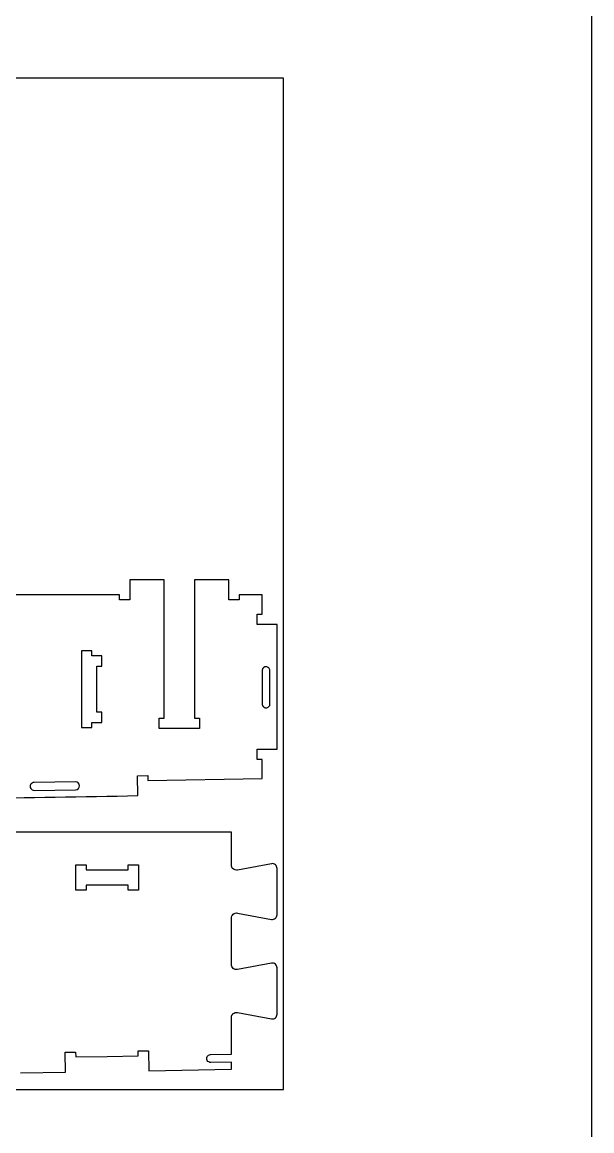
# Model space of a CAD drawing. Extents: x 0 to 12757, y 0 to 30003.
# Drawn here: x 2496 to 3183, y 10626 to 11963 of the extents above; entities that cross this region are included whole.
import ezdxf

# ---------------------------------------------------------------- set-up
doc = ezdxf.new("R2010")
doc.units = 0
for name, color, linetype in [('0_SHEET_SPRUCEPLY_2440X122', 1, 'CONTINUOUS'), ('3_ANYTOOL_CUTTHROUGH_INSID', 4, 'CONTINUOUS'), ('4_ANYTOOL_CUTTHROUGH_OUTSI', 5, 'CONTINUOUS'), ('DONOTCUT', 7, 'CONTINUOUS')]:
    doc.layers.add(name, color=color, linetype=linetype)

msp = doc.modelspace()

# ---------------------------------------------------------------- linework, layer by layer
at = {"layer": '0_SHEET_SPRUCEPLY_2440X122'}
msp.add_lwpolyline([(371.7, 11895.6), (371.7, 10675.6), (2811.7, 10675.6), (2811.7, 11895.6)], close=True, dxfattribs=at)
at = {"layer": '3_ANYTOOL_CUTTHROUGH_INSID', "color": 4}
for points in [[(2580.2, 11112.3), (2580.2, 11118.3), (2592.2, 11118.3), (2592.2, 11130.8), (2586.2, 11130.8), (2586.2, 11186.3), (2592.2, 11186.3), (2592.2, 11198.8), (2580.2, 11198.8), (2580.2, 11204.8), (2567.7, 11204.8), (2567.7, 11112.3)], [(2624.2, 10940.5), (2624.2, 10946.5), (2636.7, 10946.5), (2636.7, 10916), (2624.2, 10916), (2624.2, 10922), (2573.7, 10922), (2573.7, 10916), (2561.2, 10916), (2561.2, 10946.5), (2573.7, 10946.5), (2573.7, 10940.5)]]:
    msp.add_lwpolyline(points, close=True, dxfattribs=at)
for points in [[(2795.2, 11140.8), (2795.2, 11180.8, 0.414214), (2790.4, 11185.5), (2790.3, 11185.5), (2790.2, 11185.5), (2790.1, 11185.5), (2790, 11185.5), (2789.9, 11185.5), (2789.8, 11185.5), (2789.7, 11185.5), (2789.6, 11185.5), (2789.5, 11185.4), (2789.4, 11185.4), (2789.2, 11185.4), (2789.1, 11185.4), (2789, 11185.3), (2788.9, 11185.3), (2788.8, 11185.3), (2788.7, 11185.2), (2788.6, 11185.2), (2788.5, 11185.1), (2788.4, 11185.1), (2788.3, 11185), (2788.2, 11185), (2788, 11184.9), (2787.9, 11184.8), (2787.8, 11184.8), (2787.7, 11184.7), (2787.6, 11184.6), (2787.5, 11184.6), (2787.4, 11184.5), (2787.4, 11184.4), (2787.3, 11184.3), (2787.2, 11184.2), (2787.1, 11184.2), (2787, 11184.1), (2786.9, 11184), (2786.8, 11183.9), (2786.8, 11183.8), (2786.7, 11183.7), (2786.6, 11183.6), (2786.5, 11183.5), (2786.5, 11183.4), (2786.4, 11183.3), (2786.3, 11183.2), (2786.3, 11183.1), (2786.2, 11183), (2786.2, 11182.9), (2786.1, 11182.8), (2786.1, 11182.7), (2786, 11182.5), (2786, 11182.4), (2785.9, 11182.3), (2785.9, 11182.2), (2785.9, 11182.1), (2785.8, 11182), (2785.8, 11181.9), (2785.8, 11181.8), (2785.8, 11181.7), (2785.8, 11181.5), (2785.7, 11181.4), (2785.7, 11181.3), (2785.7, 11181.2), (2785.7, 11181.1), (2785.7, 11181), (2785.7, 11180.9), (2785.7, 11180.8), (2785.7, 11140.8), (2785.7, 11140.7), (2785.7, 11140.6), (2785.7, 11140.5), (2785.7, 11140.4), (2785.7, 11140.3), (2785.7, 11140.1), (2785.7, 11140), (2785.8, 11139.9), (2785.8, 11139.8), (2785.8, 11139.7), (2785.8, 11139.6), (2785.9, 11139.5), (2785.9, 11139.4), (2785.9, 11139.3), (2786, 11139.2), (2786, 11139), (2786.1, 11138.9), (2786.1, 11138.8), (2786.2, 11138.7), (2786.2, 11138.6), (2786.3, 11138.5), (2786.3, 11138.4), (2786.4, 11138.3), (2786.5, 11138.2), (2786.5, 11138.1), (2786.6, 11138), (2786.7, 11137.9), (2786.8, 11137.8), (2786.8, 11137.7), (2786.9, 11137.6), (2787, 11137.5), (2787.1, 11137.4), (2787.2, 11137.3), (2787.3, 11137.3), (2787.3, 11137.2), (2787.4, 11137.1), (2787.5, 11137), (2787.6, 11137), (2787.7, 11136.9), (2787.8, 11136.8), (2787.9, 11136.8), (2788, 11136.7), (2788.2, 11136.6), (2788.3, 11136.6), (2788.4, 11136.5), (2788.5, 11136.5), (2788.6, 11136.4), (2788.7, 11136.4), (2788.8, 11136.3), (2788.9, 11136.3), (2789, 11136.3), (2789.1, 11136.2), (2789.2, 11136.2), (2789.4, 11136.2), (2789.5, 11136.1), (2789.6, 11136.1), (2789.7, 11136.1), (2789.8, 11136.1), (2789.9, 11136.1), (2790, 11136.1), (2790.1, 11136.1), (2790.2, 11136), (2790.3, 11136), (2790.4, 11136, 0.414214)], [(2510.8, 11036.4), (2560.8, 11037.2, 1), (2560.6, 11046.7), (2510.6, 11045.9, 1)]]:
    msp.add_lwpolyline(points, format="xyb", close=True, dxfattribs=at)
at = {"layer": '4_ANYTOOL_CUTTHROUGH_OUTSI', "color": 5}
for points in [[(2436.2, 11026.6, 0.000266), (2635.7, 11030), (2635.3, 11054), (2647.8, 11054.3), (2647.9, 11048.3), (2785.7, 11050.7), (2785.7, 11073.8), (2779.7, 11073.8), (2779.7, 11086.3), (2803.7, 11086.3), (2803.7, 11236.5), (2779.7, 11236.5), (2779.7, 11249), (2785.7, 11249), (2785.7, 11272.4), (2758.2, 11272.4), (2758.2, 11266.4), (2745.7, 11266.4), (2745.7, 11290.4), (2704.2, 11290.4), (2704.2, 11123.5), (2710.2, 11123.5), (2710.2, 11111), (2661.7, 11111), (2661.7, 11123.5), (2667.7, 11123.5), (2667.7, 11290.4), (2626.2, 11290.4), (2626.2, 11266.4), (2613.7, 11266.4), (2613.7, 11272.4), (1936.2, 11272.4)], [(2494.2, 10695.5), (2548.7, 10696.5), (2548.3, 10720.2), (2548.3, 10720.5), (2560.8, 10720.7), (2560.9, 10714.7), (2560.9, 10714.7), (2598.9, 10715.4), (2636.4, 10716), (2636.3, 10721.8), (2636.3, 10722), (2648.5, 10722.2), (2648.8, 10722.2), (2649.2, 10698.2), (2748.7, 10700), (2748.7, 10708.5), (2723.8, 10708.1), (2723.8, 10708.1, -1), (2723.6, 10717.6), (2748.6, 10718), (2748.7, 10718), (2748.7, 10762.2), (2748.7, 10762.2), (2748.7, 10762.4), (2748.7, 10762.5), (2748.7, 10762.7), (2748.7, 10762.9), (2748.7, 10763), (2748.8, 10763.2), (2748.8, 10763.4), (2748.8, 10763.5), (2748.9, 10763.7), (2748.9, 10763.9), (2749, 10764), (2749, 10764.2), (2749.1, 10764.4), (2749.1, 10764.5), (2749.2, 10764.7), (2749.3, 10764.8), (2749.3, 10765), (2749.4, 10765.1), (2749.5, 10765.3), (2749.6, 10765.4), (2749.7, 10765.6), (2749.8, 10765.7), (2749.9, 10765.9), (2750, 10766), (2750.1, 10766.1), (2750.2, 10766.3), (2750.3, 10766.4), (2750.4, 10766.5), (2750.5, 10766.6), (2750.6, 10766.8), (2750.8, 10766.9), (2750.9, 10767, -0.220464), (2756, 10768.4), (2756, 10768.4), (2756, 10768.4), (2756, 10768.4), (2797, 10760.7, 0.220352), (2801.7, 10762, 0.220464), (2803.7, 10766.4), (2803.7, 10822.2, 0.220464), (2801.7, 10826.6, 0.220352), (2797, 10827.9), (2756, 10820.2), (2756, 10820.2), (2756, 10820.2), (2756, 10820.2, -0.463455), (2748.7, 10826.4), (2748.7, 10882.2, -0.463455), (2756, 10888.4), (2756, 10888.4), (2756, 10888.4), (2756, 10888.4), (2797, 10880.7, 0.220352), (2801.7, 10882, 0.220464), (2803.7, 10886.4), (2803.7, 10942.2, 0.220464), (2801.7, 10946.6, 0.220352), (2797, 10947.9), (2756, 10940.2), (2756, 10940.2), (2756, 10940.2), (2756, 10940.2, -0.220464), (2750.9, 10941.6), (2750.8, 10941.7), (2750.6, 10941.8), (2750.5, 10941.9), (2750.4, 10942.1), (2750.3, 10942.2), (2750.2, 10942.3), (2750.1, 10942.4), (2750, 10942.6), (2749.9, 10942.7), (2749.8, 10942.9), (2749.7, 10943), (2749.6, 10943.1), (2749.5, 10943.3), (2749.4, 10943.4), (2749.3, 10943.6), (2749.3, 10943.7), (2749.2, 10943.9), (2749.1, 10944.1), (2749.1, 10944.2), (2749, 10944.4), (2749, 10944.5), (2748.9, 10944.7), (2748.9, 10944.9), (2748.8, 10945), (2748.8, 10945.2), (2748.8, 10945.4), (2748.7, 10945.5), (2748.7, 10945.7), (2748.7, 10945.9), (2748.7, 10946), (2748.7, 10946.2), (2748.7, 10946.4), (2748.7, 10986), (2071.2, 10986)]]:
    msp.add_lwpolyline(points, format="xyb", dxfattribs=at)
at = {"layer": 'DONOTCUT'}
msp.add_lwpolyline([(0, 0), (3183.4, 0), (3183.4, 13863.5), (0, 13863.5)], close=True, dxfattribs=at)

doc.saveas('drawing.dxf')
